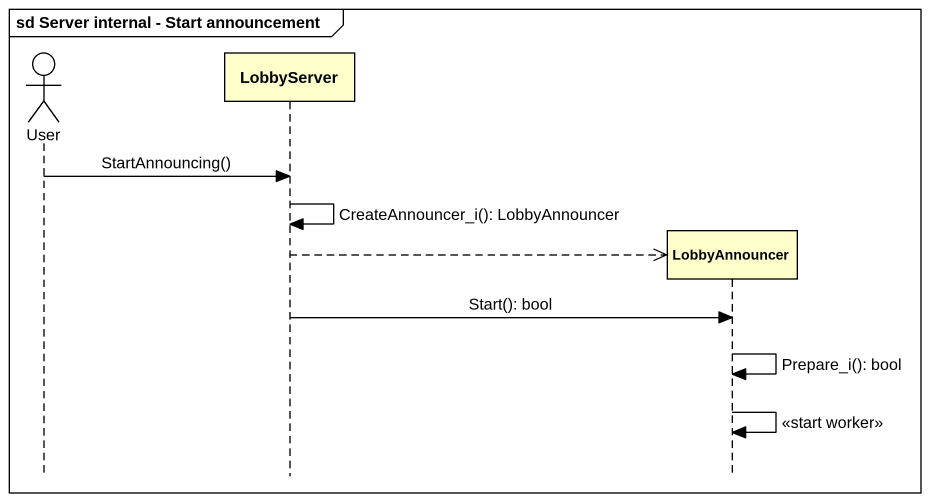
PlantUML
@startuml
mainframe sd Server internal - Start announcement
hide footbox
actor User
participant LobbyServer
participant LobbyAnnouncer

User -> LobbyServer : StartAnnouncing()
LobbyServer -> LobbyServer : CreateAnnouncer_i(): LobbyAnnouncer
LobbyServer -->> LobbyAnnouncer **
LobbyServer -> LobbyAnnouncer : Start(): bool
LobbyAnnouncer -> LobbyAnnouncer : Prepare_i(): bool
LobbyAnnouncer -> LobbyAnnouncer : <<start worker>>
@enduml
